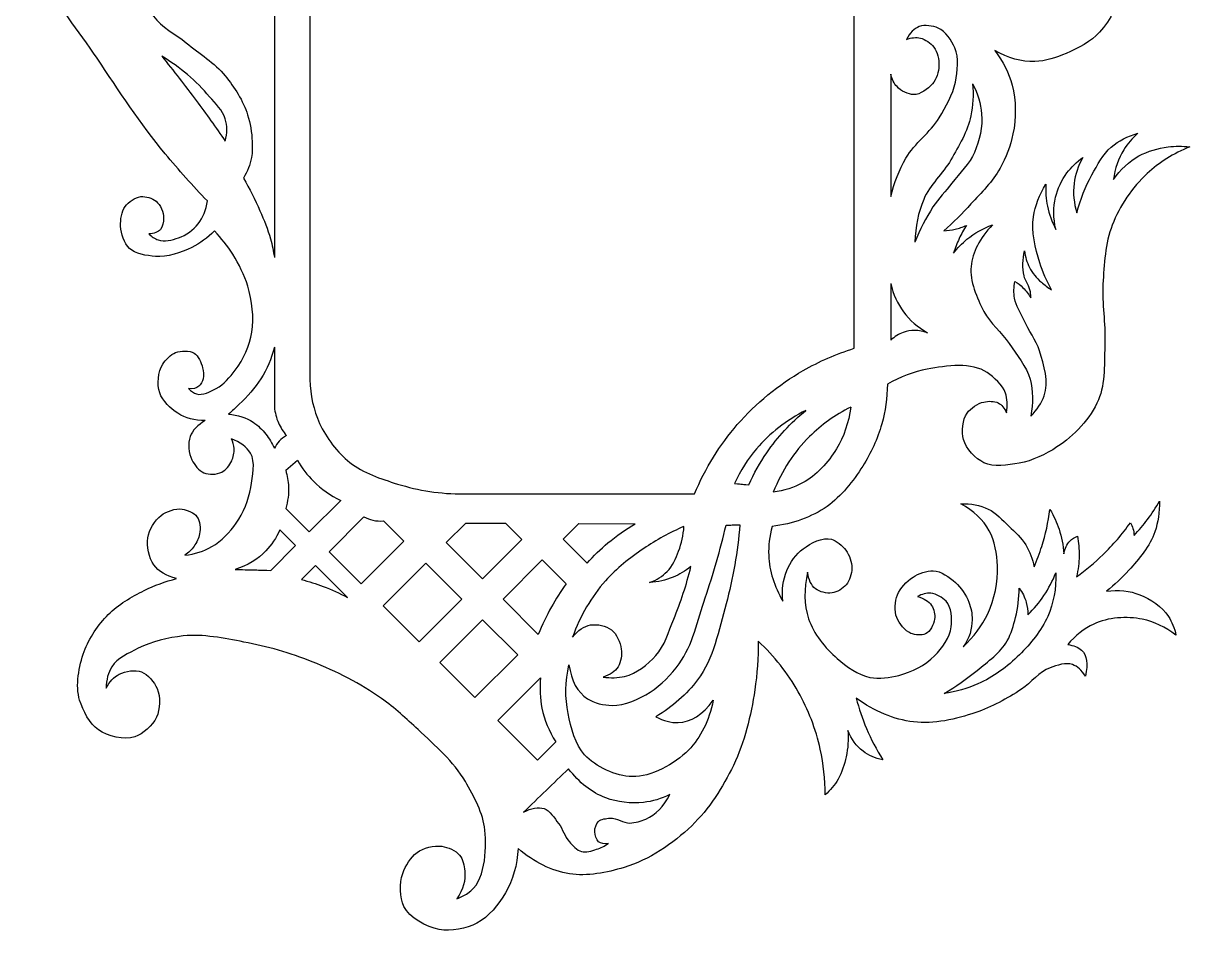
# Model space of a CAD drawing. Header units: millimetres. Extents: x 38 to 466, y 14 to 316.
# Drawn here: x 40.1 to 221.5, y 19.2 to 160.5 of the extents above; entities that cross this region are included whole.
import ezdxf

# ---------------------------------------------------------------- set-up
doc = ezdxf.new("R2010")
doc.units = ezdxf.units.MM
doc.linetypes.add('K5LT_BASIC', pattern=[0])

msp = doc.modelspace()

# ---------------------------------------------------------------- linework, layer by layer
at = {"color": 5, "linetype": 'K5LT_BASIC', "true_color": 0x0000ff}
for p, q in [((79.13, 177.53), (79.13, 124.11)), ((175.01, 152.61), (175.01, 133.59)), ((175.01, 120.04), (175.01, 111.22)), ((79.13, 110.14), (79.13, 100.84)), ((80.89, 90.98), (82.7, 92.55)), ((89.44, 86.28), (84.55, 81.39)), ((84.55, 81.39), (80.89, 85.04)), ((93.06, 83.73), (87.63, 78.3)), ((79.97, 81.7), (82.42, 79.26)), ((99.27, 79.95), (96.12, 83.1)), ((108.9, 82.77), (105.86, 79.74)), ((108.9, 82.77), (115.09, 82.74)), ((117.61, 80.22), (115.09, 82.74)), ((126.46, 82.68), (124.05, 80.27)), ((126.46, 82.68), (135.27, 82.65)), ((92.63, 73.3), (99.27, 79.95)), ((111.5, 74.1), (117.61, 80.22)), ((124.05, 80.27), (127.78, 76.54)), ((82.42, 79.26), (78.57, 75.41)), ((87.63, 78.3), (92.63, 73.3)), ((105.86, 79.74), (111.5, 74.1)), ((102.68, 76.55), (96.03, 69.9)), ((108.31, 70.91), (102.68, 76.55)), ((120.8, 77.03), (114.69, 70.91)), ((124.51, 73.32), (120.8, 77.03)), ((83.32, 73.99), (85.5, 76.18)), ((85.5, 76.18), (90.5, 71.18)), ((101.66, 64.27), (108.31, 70.91)), ((114.69, 70.91), (120.17, 65.44)), ((96.03, 69.9), (101.66, 64.27)), ((104.85, 61.08), (111.5, 67.72)), ((111.5, 67.72), (116.98, 62.25)), ((116.98, 62.25), (110.33, 55.6)), ((110.33, 55.6), (104.85, 61.08)), ((120.54, 58.68), (113.89, 52.04)), ((113.89, 52.04), (120.06, 45.87)), ((120.06, 45.87), (122.89, 48.7))]:
    msp.add_line(p, q, dxfattribs=at)
for points in [[(169.32, 109.97), (169.32, 232.56)], [(84.65, 229.27), (84.65, 105.11)], [(108.57, 87.3), (144.47, 87.3)]]:
    msp.add_lwpolyline(points, dxfattribs=at)
for points, knots in [([(68.7, 132.9), (66.42, 135.26), (64.23, 137.71), (62.15, 140.23), (58.27, 144.92), (54.93, 150.06), (51.54, 155.12), (48.68, 159.36), (45.24, 163.38), (43.28, 168.04), (41.9, 171.3), (40.59, 174.84), (40.32, 178.33), (40.07, 181.6), (40.42, 185.2), (41.46, 188.3), (42.52, 191.46), (44.56, 194.48), (46.69, 197.06), (49.41, 200.35), (53.13, 202.95), (56.74, 205.29), (60.02, 207.42), (63.9, 208.64), (67.24, 210.7), (69.36, 212.01), (71.82, 213.08), (73.4, 214.94), (74.32, 216.01), (75.44, 217.24), (75.68, 218.61), (75.8, 219.31), (75.89, 220.17), (75.64, 220.82), (75.38, 221.5), (74.85, 222.09), (74.04, 222.56)], [0, 0, 0, 0, 1, 1, 1, 2, 2, 2, 3, 3, 3, 4, 4, 4, 5, 5, 5, 6, 6, 6, 7, 7, 7, 8, 8, 8, 9, 9, 9, 10, 10, 10, 11, 11, 11, 12, 12, 12, 12]), ([(204.26, 172.23), (204.88, 170.93), (205.04, 169.77), (204.73, 168.73), (204.44, 167.78), (203.54, 166.57), (202.67, 166.21), (201.68, 165.79), (199.98, 166.25), (199, 166.85), (197.95, 167.49), (196.96, 168.91), (196.69, 170.1), (196.41, 171.33), (196.79, 173.05), (197.45, 174.14), (198.21, 175.41), (199.92, 176.58), (201.35, 176.89), (202.76, 177.2), (204.63, 176.71), (205.96, 176.04), (207.49, 175.27), (208.94, 173.74), (209.75, 172.24), (210.65, 170.57), (210.92, 168.24), (210.75, 166.34), (210.53, 163.83), (209.22, 161), (207.5, 159.16), (206.16, 157.72), (204.16, 156.65), (202.29, 155.87), (200.76, 155.23), (199.04, 154.63), (197.42, 154.59), (195.35, 154.53), (193.28, 155.1), (191.22, 156.3)], [0, 0, 0, 0, 1, 1, 1, 2, 2, 2, 3, 3, 3, 4, 4, 4, 5, 5, 5, 6, 6, 6, 7, 7, 7, 8, 8, 8, 9, 9, 9, 10, 10, 10, 11, 11, 11, 12, 12, 12, 13, 13, 13, 13]), ([(61.99, 171.18), (60.93, 170.98), (60.08, 170.57), (59.47, 169.97), (58.55, 169.08), (58.16, 167.28), (58.22, 165.99), (58.29, 164.49), (59.39, 162.91), (60.32, 161.64), (61.59, 159.92), (63.73, 158.9), (65.41, 157.51), (67.45, 155.83), (69.82, 154.4), (71.47, 152.38), (72.92, 150.6), (74.27, 148.5), (74.96, 146.29), (75.36, 144.98), (75.62, 143.55), (75.67, 142.16), (75.7, 141.34), (75.71, 140.48), (75.56, 139.67), (75.36, 138.56), (74.94, 137.49), (74.32, 136.47)], [0, 0, 0, 0, 1, 1, 1, 2, 2, 2, 3, 3, 3, 4, 4, 4, 5, 5, 5, 6, 6, 6, 7, 7, 7, 8, 8, 8, 9, 9, 9, 9]), ([(175.01, 133.59), (175.54, 135.74), (176.33, 137.73), (177.38, 139.58), (178.7, 141.91), (181.17, 143.54), (182.55, 145.85), (183.58, 147.58), (184.68, 149.45), (185.06, 151.39), (185.38, 153.09), (185.64, 155.17), (184.98, 156.71), (184.49, 157.87), (183.54, 159.31), (182.4, 159.81), (181.56, 160.17), (180.28, 160.35), (179.44, 160.03), (178.65, 159.72), (177.98, 159.06), (177.45, 158.04)], [0, 0, 0, 0, 1, 1, 1, 2, 2, 2, 3, 3, 3, 4, 4, 4, 5, 5, 5, 6, 6, 6, 7, 7, 7, 7]), ([(177.45, 158.04), (178.23, 158.33), (178.94, 158.4), (179.61, 158.25), (180.38, 158.08), (181.22, 157.46), (181.7, 156.84), (182.28, 156.09), (182.55, 154.89), (182.51, 153.93), (182.48, 152.98), (182.08, 151.84), (181.49, 151.11), (180.83, 150.3), (179.57, 149.45), (178.58, 149.45), (177.73, 149.45), (176.59, 150.02), (175.98, 150.69), (175.51, 151.18), (175.19, 151.83), (175.01, 152.61)], [0, 0, 0, 0, 1, 1, 1, 2, 2, 2, 3, 3, 3, 4, 4, 4, 5, 5, 5, 6, 6, 6, 7, 7, 7, 7]), ([(191.22, 156.3), (192.49, 154.6), (193.38, 152.81), (193.89, 150.93), (194.54, 148.54), (194.51, 145.77), (194.02, 143.32), (193.65, 141.49), (192.92, 139.63), (192.01, 137.98), (190.87, 135.92), (189.09, 134.19), (187.48, 132.43), (186.14, 130.97), (184.73, 129.57), (183.25, 128.24)], [0, 0, 0, 0, 1, 1, 1, 2, 2, 2, 3, 3, 3, 4, 4, 4, 5, 5, 5, 5]), ([(61.59, 155.43), (63.43, 153.16), (65.23, 150.85), (66.97, 148.51), (68.52, 146.43), (70.02, 144.33), (71.49, 142.2)], [0, 0, 0, 0, 1, 1, 1, 2, 2, 2, 2]), ([(71.49, 142.2), (71.79, 143.46), (71.79, 144.62), (71.49, 145.69), (71.12, 146.98), (69.92, 148.05), (69.03, 149.12), (66.96, 151.6), (64.48, 153.7), (61.59, 155.43)], [0, 0, 0, 0, 1, 1, 1, 2, 2, 2, 3, 3, 3, 3]), ([(187.74, 151.14), (187.9, 149.42), (187.81, 147.75), (187.48, 146.14), (186.99, 143.73), (185.59, 141.48), (184.36, 139.31), (183.14, 137.15), (181.07, 135.41), (180.13, 133.15), (179.28, 131.1), (178.83, 128.88), (178.76, 126.49)], [0, 0, 0, 0, 1, 1, 1, 2, 2, 2, 3, 3, 3, 4, 4, 4, 4]), ([(187.74, 151.14), (188.55, 149.6), (189.02, 148.03), (189.15, 146.44), (189.31, 144.48), (188.83, 142.27), (188.04, 140.46), (187.27, 138.69), (185.74, 137.25), (184.53, 135.68), (183.57, 134.42), (182.46, 133.27), (181.58, 131.96), (180.46, 130.26), (179.52, 128.43), (178.76, 126.49)], [0, 0, 0, 0, 1, 1, 1, 2, 2, 2, 3, 3, 3, 4, 4, 4, 5, 5, 5, 5]), ([(203.95, 131.05), (204.5, 133.15), (205.28, 135.12), (206.3, 136.96), (207.14, 138.49), (208.02, 140.18), (209.32, 141.29), (210.46, 142.27), (211.84, 142.98), (213.45, 143.44)], [0, 0, 0, 0, 1, 1, 1, 2, 2, 2, 3, 3, 3, 3]), ([(213.45, 143.44), (212.58, 142.66), (211.85, 141.81), (211.27, 140.87), (210.42, 139.49), (209.88, 137.94), (209.64, 136.22)], [0, 0, 0, 0, 1, 1, 1, 2, 2, 2, 2]), ([(221.51, 141.31), (218.98, 140.28), (216.78, 138.9), (214.91, 137.18), (212.58, 135.04), (210.61, 132.09), (209.47, 129.15), (208.36, 126.32), (208.2, 123.02), (208.02, 119.93), (207.83, 116.91), (208.45, 113.86), (208.32, 110.84), (208.2, 107.86), (208.43, 104.56), (207.31, 101.94), (206.09, 99.08), (203.53, 96.35), (200.87, 94.61), (199.12, 93.46), (197.03, 92.46), (194.97, 92.09), (193.21, 91.77), (191, 91.41), (189.51, 92.15), (188.19, 92.8), (186.7, 94.35), (186.33, 95.77), (186.01, 96.99), (186.15, 98.86), (186.89, 99.89), (187.45, 100.66), (188.52, 101.41), (189.48, 101.61), (190.18, 101.76), (191.12, 101.79), (191.73, 101.46), (192.27, 101.17), (192.69, 100.67), (193.01, 99.95)], [0, 0, 0, 0, 1, 1, 1, 2, 2, 2, 3, 3, 3, 4, 4, 4, 5, 5, 5, 6, 6, 6, 7, 7, 7, 8, 8, 8, 9, 9, 9, 10, 10, 10, 11, 11, 11, 12, 12, 12, 13, 13, 13, 13]), ([(209.64, 136.22), (210.75, 137.82), (212.08, 139.04), (213.62, 139.9), (214.97, 140.65), (216.6, 141.12), (218.15, 141.31), (219.25, 141.45), (220.37, 141.45), (221.51, 141.31)], [0, 0, 0, 0, 1, 1, 1, 2, 2, 2, 3, 3, 3, 3]), ([(200.69, 128.48), (200.28, 130.23), (200.26, 131.9), (200.64, 133.47), (200.95, 134.8), (201.6, 136.16), (202.42, 137.26), (203.09, 138.17), (203.92, 138.96), (204.89, 139.66)], [0, 0, 0, 0, 1, 1, 1, 2, 2, 2, 3, 3, 3, 3]), ([(204.89, 139.66), (204.16, 138.34), (203.7, 136.99), (203.53, 135.6), (203.35, 134.12), (203.49, 132.6), (203.95, 131.05)], [0, 0, 0, 0, 1, 1, 1, 2, 2, 2, 2]), ([(74.32, 136.47), (75.27, 134.81), (76.13, 133.12), (76.88, 131.37), (77.5, 129.94), (78.11, 128.49), (78.52, 126.99), (78.78, 126.05), (78.98, 125.09), (79.13, 124.11)], [0, 0, 0, 0, 1, 1, 1, 2, 2, 2, 3, 3, 3, 3]), ([(200.04, 119.08), (199.27, 120.44), (198.65, 121.84), (198.19, 123.29), (197.47, 125.56), (196.85, 128.13), (197.2, 130.43), (197.46, 132.17), (198.12, 133.87), (199.15, 135.53)], [0, 0, 0, 0, 1, 1, 1, 2, 2, 2, 3, 3, 3, 3]), ([(199.15, 135.53), (199.08, 134.35), (199.15, 133.2), (199.38, 132.09), (199.63, 130.85), (200.06, 129.64), (200.69, 128.48)], [0, 0, 0, 0, 1, 1, 1, 2, 2, 2, 2]), ([(69.8, 128.23), (68.73, 127.16), (67.56, 126.3), (66.28, 125.67), (64.57, 124.81), (62.49, 124.14), (60.62, 124.28), (59.25, 124.38), (57.46, 124.63), (56.56, 125.52), (55.77, 126.31), (55.26, 127.8), (55.2, 128.98), (55.16, 129.98), (55.34, 131.26), (55.92, 132.04), (56.44, 132.75), (57.47, 133.48), (58.34, 133.57), (59.09, 133.65), (60.14, 133.34), (60.72, 132.86), (61.4, 132.3), (61.91, 131.13), (61.9, 130.22), (61.89, 129.65), (61.76, 128.89), (61.4, 128.48), (61.02, 128.04), (60.41, 127.8), (59.58, 127.77)], [0, 0, 0, 0, 1, 1, 1, 2, 2, 2, 3, 3, 3, 4, 4, 4, 5, 5, 5, 6, 6, 6, 7, 7, 7, 8, 8, 8, 9, 9, 9, 10, 10, 10, 10]), ([(59.58, 127.77), (60.04, 127.33), (60.53, 127.02), (61.04, 126.84), (62, 126.51), (63.24, 126.82), (64.21, 127.16), (65.36, 127.56), (66.53, 128.39), (67.28, 129.33), (68.04, 130.3), (68.51, 131.48), (68.7, 132.9)], [0, 0, 0, 0, 1, 1, 1, 2, 2, 2, 3, 3, 3, 4, 4, 4, 4]), ([(183.25, 128.24), (183.86, 128.28), (184.45, 128.36), (185.03, 128.5), (185.63, 128.64), (186.22, 128.84), (186.8, 129.1)], [0, 0, 0, 0, 1, 1, 1, 2, 2, 2, 2]), ([(184.78, 124.77), (185.4, 125.58), (186.1, 126.31), (186.86, 126.93), (188.02, 127.89), (189.35, 128.63), (190.84, 129.16)], [0, 0, 0, 0, 1, 1, 1, 2, 2, 2, 2]), ([(186.8, 129.1), (186.37, 128.43), (185.98, 127.75), (185.65, 127.04), (185.3, 126.31), (185.02, 125.55), (184.78, 124.77)], [0, 0, 0, 0, 1, 1, 1, 2, 2, 2, 2]), ([(190.84, 129.16), (188.83, 127.09), (187.72, 124.93), (187.5, 122.69), (187.28, 120.45), (188.39, 117.81), (189.5, 115.72), (190.47, 113.87), (192.25, 112.45), (193.44, 110.69), (194.64, 108.93), (196.15, 107.15), (196.67, 105.15), (197.15, 103.36), (197.18, 101.45), (196.78, 99.41)], [0, 0, 0, 0, 1, 1, 1, 2, 2, 2, 3, 3, 3, 4, 4, 4, 5, 5, 5, 5]), ([(65.78, 103.7), (66.16, 103.3), (66.57, 103.02), (66.99, 102.88), (67.92, 102.55), (69.17, 103.25), (70.09, 103.73), (71.26, 104.35), (72.23, 105.49), (73.04, 106.54), (74.33, 108.22), (75.25, 110.43), (75.61, 112.49), (76.01, 114.78), (75.64, 117.39), (74.97, 119.65), (74.46, 121.37), (73.62, 123.07), (72.65, 124.6), (71.84, 125.89), (70.89, 127.1), (69.8, 128.23)], [0, 0, 0, 0, 1, 1, 1, 2, 2, 2, 3, 3, 3, 4, 4, 4, 5, 5, 5, 6, 6, 6, 7, 7, 7, 7]), ([(196.78, 117.8), (196.79, 118.12), (196.77, 118.44), (196.73, 118.76), (196.61, 119.63), (195.93, 120.38), (195.74, 121.23), (195.47, 122.48), (195.5, 123.78), (195.84, 125.14)], [0, 0, 0, 0, 1, 1, 1, 2, 2, 2, 3, 3, 3, 3]), ([(195.84, 125.14), (195.94, 124.2), (196.18, 123.33), (196.58, 122.54), (197.02, 121.68), (197.71, 120.9), (198.44, 120.24), (198.92, 119.81), (199.46, 119.42), (200.04, 119.08)], [0, 0, 0, 0, 1, 1, 1, 2, 2, 2, 3, 3, 3, 3]), ([(175.01, 120.04), (175.4, 118.36), (176.06, 116.89), (177, 115.63), (177.96, 114.34), (179.2, 113.26), (180.74, 112.4)], [0, 0, 0, 0, 1, 1, 1, 2, 2, 2, 2]), ([(196.78, 99.41), (197.77, 100.4), (198.47, 101.46), (198.88, 102.59), (199.63, 104.67), (198.87, 107.37), (198.16, 109.56), (197.62, 111.25), (196.45, 112.74), (195.7, 114.38), (195.19, 115.5), (194.45, 116.58), (194.26, 117.77), (194.13, 118.61), (194.15, 119.48), (194.32, 120.38)], [0, 0, 0, 0, 1, 1, 1, 2, 2, 2, 3, 3, 3, 4, 4, 4, 5, 5, 5, 5]), ([(194.32, 120.38), (194.78, 120.1), (195.19, 119.77), (195.57, 119.4), (196.04, 118.94), (196.45, 118.4), (196.78, 117.8)], [0, 0, 0, 0, 1, 1, 1, 2, 2, 2, 2]), ([(180.74, 112.4), (179.35, 112.85), (178.09, 112.87), (176.95, 112.45), (176.26, 112.2), (175.61, 111.79), (175.01, 111.22)], [0, 0, 0, 0, 1, 1, 1, 2, 2, 2, 2]), ([(68.38, 98.71), (66.73, 98.72), (65.3, 99.1), (64.11, 99.85), (62.96, 100.57), (61.71, 101.79), (61.29, 103.02), (60.85, 104.32), (60.99, 106.32), (61.76, 107.51), (62.21, 108.21), (62.98, 108.99), (63.75, 109.29), (64.59, 109.61), (65.92, 109.66), (66.64, 109.21), (67.28, 108.81), (67.76, 107.77), (67.95, 106.94), (68.08, 106.4), (68.17, 105.76), (68.02, 105.23), (67.91, 104.81), (67.7, 104.31), (67.38, 104.05), (67, 103.73), (66.46, 103.61), (65.78, 103.7)], [0, 0, 0, 0, 1, 1, 1, 2, 2, 2, 3, 3, 3, 4, 4, 4, 5, 5, 5, 6, 6, 6, 7, 7, 7, 8, 8, 8, 9, 9, 9, 9]), ([(79.13, 110.14), (78.66, 108.36), (77.96, 106.72), (77.03, 105.22), (76.12, 103.76), (74.88, 102.47), (73.65, 101.25), (73.11, 100.72), (72.56, 100.2), (71.98, 99.71)], [0, 0, 0, 0, 1, 1, 1, 2, 2, 2, 3, 3, 3, 3]), ([(144.47, 87.3), (146.18, 91.34), (148.4, 94.94), (151.13, 98.09), (153.99, 101.38), (157.58, 104.33), (161.39, 106.51), (163.87, 107.93), (166.51, 109.08), (169.32, 109.97)], [0, 0, 0, 0, 1, 1, 1, 2, 2, 2, 3, 3, 3, 3]), ([(193.01, 99.95), (193.21, 101.08), (193.16, 102.1), (192.84, 103.01), (192.4, 104.28), (191.11, 105.44), (190.02, 106.19), (187.63, 107.85), (183.69, 107.27), (180.69, 106.71), (178.57, 106.31), (176.5, 105.54), (174.48, 104.4)], [0, 0, 0, 0, 1, 1, 1, 2, 2, 2, 3, 3, 3, 4, 4, 4, 4]), ([(84.65, 105.11), (84.72, 102.63), (85.22, 100.36), (86.16, 98.29), (87.2, 96), (88.93, 93.74), (90.88, 92.19), (92.93, 90.55), (95.71, 89.66), (98.26, 88.85), (101.55, 87.82), (104.98, 87.3), (108.57, 87.3)], [0, 0, 0, 0, 1, 1, 1, 2, 2, 2, 3, 3, 3, 4, 4, 4, 4]), ([(174.48, 104.4), (174.46, 102.25), (174.17, 100.18), (173.61, 98.19), (172.97, 95.9), (171.91, 93.64), (170.64, 91.63), (169.17, 89.3), (167.31, 86.92), (165.1, 85.37), (162.68, 83.69), (159.83, 82.65), (156.54, 82.25)], [0, 0, 0, 0, 1, 1, 1, 2, 2, 2, 3, 3, 3, 4, 4, 4, 4]), ([(79.13, 100.84), (79.21, 99.95), (79.42, 99.12), (79.76, 98.35), (80.07, 97.65), (80.49, 97), (81.01, 96.39)], [0, 0, 0, 0, 1, 1, 1, 2, 2, 2, 2]), ([(161.82, 100.3), (158.76, 98.76), (156.19, 96.76), (154.12, 94.32), (152.77, 92.72), (151.63, 90.92), (150.71, 88.93)], [0, 0, 0, 0, 1, 1, 1, 2, 2, 2, 2]), ([(152.93, 88.72), (153.71, 90.49), (154.64, 92.16), (155.71, 93.72), (157.39, 96.17), (159.42, 98.36), (161.82, 100.3)], [0, 0, 0, 0, 1, 1, 1, 2, 2, 2, 2]), ([(168.78, 100.81), (166.34, 99.58), (164.2, 98.06), (162.37, 96.24), (159.97, 93.85), (158.08, 90.96), (156.73, 87.57)], [0, 0, 0, 0, 1, 1, 1, 2, 2, 2, 2]), ([(168.78, 100.81), (168.46, 98.39), (167.72, 96.22), (166.56, 94.32), (165.3, 92.24), (163.43, 90.17), (161.3, 89.02), (159.94, 88.28), (158.41, 87.8), (156.73, 87.57)], [0, 0, 0, 0, 1, 1, 1, 2, 2, 2, 3, 3, 3, 3]), ([(68.38, 98.71), (67.18, 98.03), (66.39, 97.2), (66.03, 96.22), (65.65, 95.18), (65.78, 93.64), (66.28, 92.62), (66.66, 91.84), (67.39, 90.91), (68.17, 90.59), (68.94, 90.27), (70.19, 90.3), (70.94, 90.7), (71.57, 91.03), (72.16, 91.77), (72.48, 92.44), (72.74, 93.02), (72.91, 93.73), (72.87, 94.37), (72.84, 94.88), (72.69, 95.39), (72.44, 95.9)], [0, 0, 0, 0, 1, 1, 1, 2, 2, 2, 3, 3, 3, 4, 4, 4, 5, 5, 5, 6, 6, 6, 7, 7, 7, 7]), ([(71.98, 99.71), (73.45, 99.61), (74.73, 99.19), (75.83, 98.47), (76.57, 97.98), (77.23, 97.29), (77.8, 96.59), (78.32, 95.93), (78.77, 95.2), (79.13, 94.41)], [0, 0, 0, 0, 1, 1, 1, 2, 2, 2, 3, 3, 3, 3]), ([(81.01, 96.39), (80.57, 96.15), (80.19, 95.85), (79.87, 95.5), (79.58, 95.18), (79.33, 94.82), (79.13, 94.41)], [0, 0, 0, 0, 1, 1, 1, 2, 2, 2, 2]), ([(65.19, 77.76), (66.74, 77.95), (68.15, 78.39), (69.39, 79.1), (70.88, 79.94), (72.21, 81.33), (73.19, 82.74), (74.31, 84.35), (75.1, 86.39), (75.44, 88.33), (75.75, 90.04), (76.23, 92.3), (75.39, 93.66), (74.81, 94.61), (73.82, 95.35), (72.44, 95.9)], [0, 0, 0, 0, 1, 1, 1, 2, 2, 2, 3, 3, 3, 4, 4, 4, 5, 5, 5, 5]), ([(82.7, 92.55), (83.41, 91.32), (84.25, 90.23), (85.22, 89.27), (86.42, 88.06), (87.83, 87.07), (89.44, 86.28)], [0, 0, 0, 0, 1, 1, 1, 2, 2, 2, 2]), ([(80.89, 90.98), (81.12, 90.13), (81.29, 89.28), (81.33, 88.42), (81.37, 87.3), (81.22, 86.18), (80.89, 85.04)], [0, 0, 0, 0, 1, 1, 1, 2, 2, 2, 2]), ([(185.89, 85.76), (187.47, 85.82), (188.89, 85.55), (190.16, 84.95), (191.39, 84.36), (192.4, 83.24), (193.4, 82.28), (194.34, 81.37), (195.37, 80.46), (196.03, 79.36), (196.64, 78.33), (197.07, 77.19), (197.31, 75.95)], [0, 0, 0, 0, 1, 1, 1, 2, 2, 2, 3, 3, 3, 4, 4, 4, 4]), ([(186.26, 63.51), (187.93, 65.05), (189.2, 66.76), (190.09, 68.65), (191.14, 70.89), (191.71, 73.62), (191.6, 76.09), (191.52, 77.93), (191.21, 80.01), (190.34, 81.58), (189.39, 83.28), (187.91, 84.68), (185.89, 85.76)], [0, 0, 0, 0, 1, 1, 1, 2, 2, 2, 3, 3, 3, 4, 4, 4, 4]), ([(216.81, 86.18), (216.84, 84.48), (216.6, 82.89), (216.1, 81.41), (215.35, 79.18), (213.64, 77.21), (212.04, 75.43), (210.99, 74.25), (209.82, 73.17), (208.55, 72.18)], [0, 0, 0, 0, 1, 1, 1, 2, 2, 2, 3, 3, 3, 3]), ([(212.86, 80.84), (213.61, 81.63), (214.31, 82.46), (214.96, 83.33), (215.64, 84.24), (216.25, 85.19), (216.81, 86.18)], [0, 0, 0, 0, 1, 1, 1, 2, 2, 2, 2]), ([(63.91, 74.12), (62.29, 74.53), (61.11, 75.25), (60.37, 76.28), (59.59, 77.34), (59.22, 79.16), (59.44, 80.48), (59.66, 81.72), (60.48, 83.23), (61.5, 83.97), (62.35, 84.6), (63.73, 85.1), (64.78, 84.94), (65.57, 84.82), (66.63, 84.38), (67.08, 83.76), (67.56, 83.12), (67.64, 81.95), (67.49, 81.1), (67.38, 80.42), (67.03, 79.72), (66.62, 79.15), (66.24, 78.62), (65.77, 78.16), (65.19, 77.76)], [0, 0, 0, 0, 1, 1, 1, 2, 2, 2, 3, 3, 3, 4, 4, 4, 5, 5, 5, 6, 6, 6, 7, 7, 7, 8, 8, 8, 8]), ([(93.06, 83.73), (93.51, 83.5), (93.97, 83.32), (94.45, 83.22), (94.99, 83.09), (95.55, 83.06), (96.12, 83.1)], [0, 0, 0, 0, 1, 1, 1, 2, 2, 2, 2]), ([(197.31, 75.95), (197.76, 76.99), (198.16, 78.06), (198.5, 79.14), (199.09, 81), (199.52, 82.91), (199.78, 84.87)], [0, 0, 0, 0, 1, 1, 1, 2, 2, 2, 2]), ([(199.78, 84.87), (200.37, 83.89), (200.84, 82.87), (201.19, 81.81), (201.6, 80.59), (201.85, 79.32), (201.94, 78)], [0, 0, 0, 0, 1, 1, 1, 2, 2, 2, 2]), ([(79.97, 81.7), (79.41, 80.45), (78.69, 79.36), (77.8, 78.45), (76.53, 77.14), (74.93, 76.17), (73, 75.55)], [0, 0, 0, 0, 1, 1, 1, 2, 2, 2, 2]), ([(124.95, 60.73), (125.31, 58.21), (126.27, 56.44), (127.83, 55.42), (128.85, 54.75), (130.4, 54.42), (131.66, 54.38), (133.66, 54.32), (135.84, 55.38), (137.57, 56.45), (139.32, 57.53), (140.84, 59.23), (142.08, 60.88), (144.24, 63.77), (144.95, 67.67), (146.14, 71.14), (147.41, 74.85), (148.49, 78.61), (149.39, 82.44)], [0, 0, 0, 0, 1, 1, 1, 2, 2, 2, 3, 3, 3, 4, 4, 4, 5, 5, 5, 6, 6, 6, 6]), ([(142.84, 82.24), (140.62, 81.28), (138.54, 80.14), (136.58, 78.81), (134.44, 77.35), (132.32, 75.7), (130.63, 73.78), (128.43, 71.28), (126.72, 68.35), (125.5, 65.01)], [0, 0, 0, 0, 1, 1, 1, 2, 2, 2, 3, 3, 3, 3]), ([(127.78, 76.54), (128.78, 77.67), (129.86, 78.71), (131.01, 79.67), (132.33, 80.78), (133.75, 81.77), (135.27, 82.65)], [0, 0, 0, 0, 1, 1, 1, 2, 2, 2, 2]), ([(137.5, 73.53), (138.59, 73.92), (139.49, 74.48), (140.22, 75.22), (141.05, 76.06), (141.58, 77.27), (142.01, 78.4), (142.48, 79.61), (142.75, 80.89), (142.84, 82.24)], [0, 0, 0, 0, 1, 1, 1, 2, 2, 2, 3, 3, 3, 3]), ([(151.53, 82.52), (151.19, 78.3), (150.47, 74.19), (149.39, 70.18), (148.29, 66.14), (147.42, 61.63), (144.96, 58.37), (143.26, 56.13), (141.09, 54.21), (138.46, 52.61)], [0, 0, 0, 0, 1, 1, 1, 2, 2, 2, 3, 3, 3, 3]), ([(156.54, 82.25), (156.13, 80.72), (155.96, 79.22), (156.02, 77.73), (156.13, 75.3), (156.86, 72.92), (158.23, 70.61)], [0, 0, 0, 0, 1, 1, 1, 2, 2, 2, 2]), ([(203.91, 74.41), (205.37, 75.46), (206.74, 76.61), (208.02, 77.85), (209.58, 79.37), (211.01, 81.03), (212.29, 82.83)], [0, 0, 0, 0, 1, 1, 1, 2, 2, 2, 2]), ([(212.29, 82.83), (212.46, 82.53), (212.59, 82.23), (212.68, 81.91), (212.78, 81.56), (212.84, 81.21), (212.86, 80.84)], [0, 0, 0, 0, 1, 1, 1, 2, 2, 2, 2]), ([(158.23, 70.61), (158.03, 72.36), (158.24, 73.95), (158.84, 75.37), (159.38, 76.63), (160.29, 77.95), (161.36, 78.76), (162.54, 79.65), (164.44, 80.64), (165.77, 80.25), (166.57, 80.01), (167.5, 79.28), (168.02, 78.55), (168.58, 77.79), (168.97, 76.67), (168.95, 75.73), (168.93, 74.88), (168.62, 73.82), (168.07, 73.17), (167.56, 72.56), (166.65, 72), (165.87, 71.89), (165.06, 71.77), (163.93, 72.06), (163.31, 72.55), (162.63, 73.09), (162.22, 73.94), (162.08, 75.12)], [0, 0, 0, 0, 1, 1, 1, 2, 2, 2, 3, 3, 3, 4, 4, 4, 5, 5, 5, 6, 6, 6, 7, 7, 7, 8, 8, 8, 9, 9, 9, 9]), ([(201.94, 78), (202.08, 78.81), (202.4, 79.47), (202.9, 79.98), (203.22, 80.29), (203.6, 80.55), (204.06, 80.74)], [0, 0, 0, 0, 1, 1, 1, 2, 2, 2, 2]), ([(204.06, 80.74), (204.24, 79.72), (204.33, 78.7), (204.31, 77.68), (204.29, 76.59), (204.16, 75.5), (203.91, 74.41)], [0, 0, 0, 0, 1, 1, 1, 2, 2, 2, 2]), ([(130.27, 58.81), (131.45, 58.63), (132.56, 58.67), (133.61, 58.91), (135.44, 59.34), (137.22, 60.74), (138.48, 62.14), (139.83, 63.66), (140.44, 65.89), (141.25, 67.83), (142.34, 70.47), (143.23, 73.18), (143.91, 75.99)], [0, 0, 0, 0, 1, 1, 1, 2, 2, 2, 3, 3, 3, 4, 4, 4, 4]), ([(143.91, 75.99), (143.05, 75.3), (142.12, 74.75), (141.14, 74.35), (140.01, 73.88), (138.79, 73.61), (137.5, 73.53)], [0, 0, 0, 0, 1, 1, 1, 2, 2, 2, 2]), ([(162.08, 75.12), (161.47, 72.49), (161.52, 70.08), (162.23, 67.89), (162.98, 65.57), (164.8, 63.3), (166.69, 61.68), (168.14, 60.44), (169.93, 59.11), (171.77, 58.76), (173.18, 58.49), (174.85, 58.71), (176.28, 59.07), (178.27, 59.57), (180.4, 60.64), (181.82, 62.09), (182.98, 63.29), (184.25, 64.99), (184.43, 66.61), (184.58, 67.87), (184.45, 69.7), (183.61, 70.61), (183.07, 71.2), (182.08, 71.77), (181.25, 71.84), (180.58, 71.89), (179.88, 71.72), (179.15, 71.32)], [0, 0, 0, 0, 1, 1, 1, 2, 2, 2, 3, 3, 3, 4, 4, 4, 5, 5, 5, 6, 6, 6, 7, 7, 7, 8, 8, 8, 9, 9, 9, 9]), ([(179.15, 71.32), (180.19, 71.07), (180.92, 70.61), (181.36, 69.94), (181.72, 69.38), (181.91, 68.5), (181.83, 67.83), (181.73, 67), (181.13, 65.84), (180.42, 65.51), (179.83, 65.23), (178.8, 65.36), (178.15, 65.61), (177.2, 65.97), (176.31, 67.11), (175.95, 68.06), (175.55, 69.08), (175.64, 70.56), (176.04, 71.59), (176.46, 72.66), (177.47, 73.71), (178.47, 74.34), (179.36, 74.91), (180.6, 75.4), (181.61, 75.35), (182.81, 75.29), (184.13, 74.37), (185.07, 73.52), (185.96, 72.72), (186.75, 71.59), (187.17, 70.46), (187.49, 69.61), (187.68, 68.63), (187.67, 67.73), (187.65, 66.29), (187.3, 64.91), (186.26, 63.51)], [0, 0, 0, 0, 1, 1, 1, 2, 2, 2, 3, 3, 3, 4, 4, 4, 5, 5, 5, 6, 6, 6, 7, 7, 7, 8, 8, 8, 9, 9, 9, 10, 10, 10, 11, 11, 11, 12, 12, 12, 12]), ([(200.7, 75.05), (200.78, 72.54), (200.3, 70.32), (199.42, 68.25), (198.47, 66.03), (196.76, 63.99), (195.02, 62.27), (193.17, 60.45), (190.94, 58.78), (188.56, 57.74), (186.92, 57.02), (185.2, 56.49), (183.31, 56.27)], [0, 0, 0, 0, 1, 1, 1, 2, 2, 2, 3, 3, 3, 4, 4, 4, 4]), ([(196.34, 68.51), (197.29, 69.43), (198.12, 70.42), (198.84, 71.49), (199.58, 72.6), (200.2, 73.78), (200.7, 75.05)], [0, 0, 0, 0, 1, 1, 1, 2, 2, 2, 2]), ([(52.94, 57.08), (53.48, 58.09), (54.16, 58.81), (54.98, 59.25), (55.95, 59.77), (57.49, 59.98), (58.47, 59.61), (59.46, 59.24), (60.44, 58.01), (60.88, 57), (61.43, 55.73), (61.34, 53.78), (60.78, 52.54), (60.2, 51.27), (58.68, 49.95), (57.39, 49.51), (55.77, 48.96), (53.19, 49.58), (51.75, 50.59), (50.38, 51.54), (49.33, 53.55), (48.83, 55.2), (48.14, 57.51), (48.7, 60.47), (49.55, 62.79), (50.31, 64.88), (51.71, 66.94), (53.29, 68.53), (54.84, 70.09), (56.88, 71.29), (58.88, 72.28), (60.47, 73.06), (62.15, 73.68), (63.91, 74.12)], [0, 0, 0, 0, 1, 1, 1, 2, 2, 2, 3, 3, 3, 4, 4, 4, 5, 5, 5, 6, 6, 6, 7, 7, 7, 8, 8, 8, 9, 9, 9, 10, 10, 10, 11, 11, 11, 11]), ([(83.32, 73.99), (84.48, 73.69), (85.61, 73.33), (86.72, 72.91), (88.01, 72.42), (89.27, 71.84), (90.5, 71.18)], [0, 0, 0, 0, 1, 1, 1, 2, 2, 2, 2]), ([(124.51, 73.32), (123.68, 72.15), (122.92, 70.95), (122.23, 69.71), (121.46, 68.33), (120.77, 66.91), (120.17, 65.44)], [0, 0, 0, 0, 1, 1, 1, 2, 2, 2, 2]), ([(183.31, 56.27), (185.13, 57.33), (186.84, 58.52), (188.44, 59.84), (190.12, 61.23), (192.1, 62.58), (193.14, 64.45), (193.74, 65.55), (194.12, 66.84), (194.42, 68.08), (194.78, 69.57), (194.97, 71.09), (194.97, 72.66)], [0, 0, 0, 0, 1, 1, 1, 2, 2, 2, 3, 3, 3, 4, 4, 4, 4]), ([(194.97, 72.66), (195.49, 71.96), (195.86, 71.22), (196.09, 70.43), (196.26, 69.82), (196.35, 69.18), (196.34, 68.51)], [0, 0, 0, 0, 1, 1, 1, 2, 2, 2, 2]), ([(208.55, 72.18), (210.45, 72.41), (212.18, 72.22), (213.75, 71.62), (215.43, 70.97), (217.22, 69.74), (218.2, 68.23), (218.75, 67.38), (219.15, 66.41), (219.38, 65.31)], [0, 0, 0, 0, 1, 1, 1, 2, 2, 2, 3, 3, 3, 3]), ([(219.38, 65.31), (217.71, 66.59), (215.96, 67.42), (214.14, 67.8), (211.76, 68.31), (208.79, 68.09), (206.59, 67.06), (205.09, 66.35), (203.74, 65.28), (202.53, 63.85)], [0, 0, 0, 0, 1, 1, 1, 2, 2, 2, 3, 3, 3, 3]), ([(107.51, 24.31), (108.14, 24.53), (108.71, 24.81), (109.21, 25.15), (111.92, 26.93), (112.18, 31.78), (111.87, 34.99), (111.62, 37.55), (110.19, 40.25), (108.83, 42.55), (107.01, 45.64), (104.12, 48.14), (101.48, 50.63), (99.68, 52.33), (97.81, 54.02), (95.8, 55.46), (92.51, 57.82), (88.77, 59.69), (85, 61.19), (81.6, 62.55), (78, 63.59), (74.39, 64.26), (71.29, 64.83), (68.04, 65.54), (64.95, 65.2), (62.58, 64.94), (60.07, 64.36), (57.94, 63.28), (56.47, 62.53), (54.65, 61.76), (53.84, 60.41), (53.27, 59.49), (52.97, 58.38), (52.94, 57.08)], [0, 0, 0, 0, 1, 1, 1, 2, 2, 2, 3, 3, 3, 4, 4, 4, 5, 5, 5, 6, 6, 6, 7, 7, 7, 8, 8, 8, 9, 9, 9, 10, 10, 10, 11, 11, 11, 11]), ([(125.5, 65.01), (126.36, 66.1), (127.3, 66.73), (128.32, 66.91), (129.32, 67.09), (130.76, 66.76), (131.55, 66.14), (132.35, 65.52), (132.97, 64.22), (133.09, 63.17), (133.2, 62.28), (133.05, 61.13), (132.58, 60.4), (132.11, 59.67), (131.34, 59.14), (130.27, 58.81)], [0, 0, 0, 0, 1, 1, 1, 2, 2, 2, 3, 3, 3, 4, 4, 4, 5, 5, 5, 5]), ([(154.39, 64.39), (154.41, 61.82), (154.24, 59.29), (153.86, 56.8), (153.26, 52.8), (152.26, 48.68), (150.53, 45.06), (148.91, 41.67), (146.72, 38.26), (144.04, 35.67), (141.14, 32.87), (137.38, 30.34), (133.53, 29.18), (130.86, 28.37), (127.73, 27.74), (125.03, 28.19), (122.22, 28.66), (119.55, 29.97), (117.04, 32.13)], [0, 0, 0, 0, 1, 1, 1, 2, 2, 2, 3, 3, 3, 4, 4, 4, 5, 5, 5, 6, 6, 6, 6]), ([(164.79, 40.46), (164.8, 42.89), (164.55, 45.27), (164.04, 47.58), (163.36, 50.67), (162.17, 53.77), (160.62, 56.52), (159, 59.4), (156.92, 62.02), (154.39, 64.39)], [0, 0, 0, 0, 1, 1, 1, 2, 2, 2, 3, 3, 3, 3]), ([(202.53, 63.85), (203.46, 63.74), (204.17, 63.45), (204.67, 63), (205.55, 62.19), (205.75, 60.85), (205.28, 58.97)], [0, 0, 0, 0, 1, 1, 1, 2, 2, 2, 2]), ([(147.39, 55.19), (146.74, 51.97), (145.46, 49.39), (143.55, 47.44), (141.41, 45.26), (137.7, 43.2), (134.77, 43.31), (132.31, 43.4), (129.06, 44.82), (127.38, 46.7), (125.95, 48.3), (125.23, 50.91), (124.8, 53.13), (124.33, 55.57), (124.37, 58.1), (124.95, 60.73)], [0, 0, 0, 0, 1, 1, 1, 2, 2, 2, 3, 3, 3, 4, 4, 4, 5, 5, 5, 5]), ([(205.28, 58.97), (204.7, 59.88), (204.04, 60.47), (203.28, 60.75), (202.28, 61.13), (200.87, 60.63), (199.79, 60.26), (198.09, 59.66), (196.89, 57.91), (195.34, 56.91), (193.11, 55.47), (190.71, 54.12), (188.22, 53.28), (185.18, 52.24), (181.68, 51.43), (178.57, 51.82), (175.48, 52.2), (172.51, 53.43), (169.63, 55.52)], [0, 0, 0, 0, 1, 1, 1, 2, 2, 2, 3, 3, 3, 4, 4, 4, 5, 5, 5, 6, 6, 6, 6]), ([(120.54, 58.68), (120.37, 57.06), (120.44, 55.48), (120.75, 53.96), (121.12, 52.13), (121.83, 50.38), (122.89, 48.7)], [0, 0, 0, 0, 1, 1, 1, 2, 2, 2, 2]), ([(138.46, 52.61), (139.67, 51.98), (140.82, 51.69), (141.93, 51.72), (143.92, 51.79), (145.74, 52.95), (147.39, 55.19)], [0, 0, 0, 0, 1, 1, 1, 2, 2, 2, 2]), ([(169.63, 55.52), (170.06, 53.91), (170.59, 52.34), (171.23, 50.82), (171.94, 49.14), (172.79, 47.51), (173.76, 45.94)], [0, 0, 0, 0, 1, 1, 1, 2, 2, 2, 2]), ([(168.35, 50.5), (168.45, 49.09), (168.35, 47.73), (168.06, 46.4), (167.8, 45.21), (167.43, 43.96), (166.82, 42.91), (166.29, 42.01), (165.61, 41.19), (164.79, 40.46)], [0, 0, 0, 0, 1, 1, 1, 2, 2, 2, 3, 3, 3, 3]), ([(173.76, 45.94), (172.57, 46.17), (171.55, 46.61), (170.7, 47.26), (169.67, 48.04), (168.89, 49.12), (168.35, 50.5)], [0, 0, 0, 0, 1, 1, 1, 2, 2, 2, 2]), ([(124.9, 44.53), (123.72, 43.41), (122.55, 42.28), (121.38, 41.15), (120.21, 40.02), (119.05, 38.9), (117.89, 37.77)], [0, 0, 0, 0, 1, 1, 1, 2, 2, 2, 2]), ([(140.64, 40.51), (139.3, 39.86), (137.93, 39.46), (136.55, 39.3), (134.63, 39.07), (132.45, 39.33), (130.67, 40.01), (128.47, 40.84), (126.55, 42.35), (124.9, 44.53)], [0, 0, 0, 0, 1, 1, 1, 2, 2, 2, 3, 3, 3, 3]), ([(131.1, 32.92), (130.43, 32.81), (129.92, 32.9), (129.57, 33.17), (129.18, 33.47), (128.97, 34.21), (128.96, 34.74), (128.95, 35.27), (129.17, 35.99), (129.53, 36.34), (129.93, 36.73), (130.74, 36.79), (131.35, 36.84), (132.37, 36.92), (133.41, 36.06), (134.44, 36.09), (135.26, 36.12), (136.16, 36.37), (136.9, 36.7), (138.47, 37.39), (139.72, 38.66), (140.64, 40.51)], [0, 0, 0, 0, 1, 1, 1, 2, 2, 2, 3, 3, 3, 4, 4, 4, 5, 5, 5, 6, 6, 6, 7, 7, 7, 7]), ([(117.89, 37.77), (119.11, 38.44), (120.18, 38.63), (121.09, 38.33), (121.99, 38.04), (122.69, 36.87), (123.33, 36.02), (124, 35.15), (124.28, 33.97), (125.01, 33.17), (125.54, 32.58), (126.18, 31.83), (126.89, 31.64), (127.6, 31.45), (128.5, 31.75), (129.25, 32), (129.89, 32.21), (130.51, 32.52), (131.1, 32.92)], [0, 0, 0, 0, 1, 1, 1, 2, 2, 2, 3, 3, 3, 4, 4, 4, 5, 5, 5, 6, 6, 6, 6]), ([(117.04, 32.13), (116.89, 29.54), (116.24, 27.25), (115.07, 25.25), (114.01, 23.43), (112.45, 21.44), (110.63, 20.5), (108.96, 19.64), (106.58, 19.18), (104.77, 19.52), (102.76, 19.9), (100.11, 21.35), (99.26, 23.11), (98.6, 24.48), (98.57, 26.7), (99.09, 28.24), (99.49, 29.42), (100.31, 30.78), (101.31, 31.48), (102.32, 32.2), (103.93, 32.65), (105.16, 32.47), (106.12, 32.32), (107.34, 31.84), (107.93, 31.1), (108.44, 30.48), (108.66, 29.45), (108.75, 28.62), (108.89, 27.19), (108.48, 25.75), (107.51, 24.31)], [0, 0, 0, 0, 1, 1, 1, 2, 2, 2, 3, 3, 3, 4, 4, 4, 5, 5, 5, 6, 6, 6, 7, 7, 7, 8, 8, 8, 9, 9, 9, 10, 10, 10, 10])]:
    msp.add_open_spline(points, degree=3, knots=knots, dxfattribs=at)
for points in [[(150.71, 88.93), (152.19, 88.79), (151.45, 88.86), (152.93, 88.72)], [(149.39, 82.44), (150.81, 82.49), (150.1, 82.47), (151.53, 82.52)], [(73, 75.55), (76.71, 75.46), (74.86, 75.51), (78.57, 75.41)]]:
    msp.add_open_spline(points, degree=3, dxfattribs=at)

doc.saveas('drawing.dxf')
